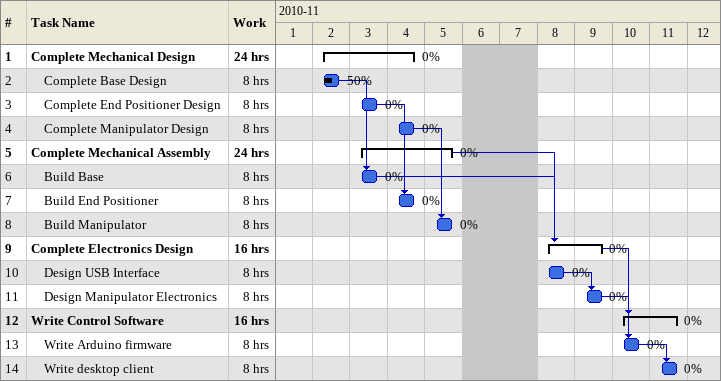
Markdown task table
| ID | Level | Task | Start | Finish | Predecessors | % complete | Work (h) |
|---|---|---|---|---|---|---|---|
| 1 | 1 | **Complete Mechanical Design** | 2010-11-02 | 2010-11-04 |  | 0 | 24 |
| 2 | 2 | Complete Base Design | 2010-11-02 | 2010-11-02 |  | 50 | 8 |
| 3 | 2 | Complete End Positioner Design | 2010-11-03 | 2010-11-03 |  | 0 | 8 |
| 4 | 2 | Complete Manipulator Design | 2010-11-04 | 2010-11-04 |  | 0 | 8 |
| 5 | 1 | **Complete Mechanical Assembly** | 2010-11-03 | 2010-11-05 |  | 0 | 24 |
| 6 | 2 | Build Base | 2010-11-03 | 2010-11-03 | 2 | 0 | 8 |
| 7 | 2 | Build End Positioner | 2010-11-04 | 2010-11-04 | 3 | 0 | 8 |
| 8 | 2 | Build Manipulator | 2010-11-05 | 2010-11-05 | 4 | 0 | 8 |
| 9 | 1 | **Complete Electronics Design** | 2010-11-08 | 2010-11-09 | 5, 6 | 0 | 16 |
| 10 | 2 | Design USB Interface | 2010-11-08 | 2010-11-08 |  | 0 | 8 |
| 11 | 2 | Design Manipulator Electronics | 2010-11-09 | 2010-11-09 | 10 | 0 | 8 |
| 12 | 1 | **Write Control Software** | 2010-11-10 | 2010-11-11 | 9 | 0 | 16 |
| 13 | 2 | Write Arduino firmware | 2010-11-10 | 2010-11-10 | 11 | 0 | 8 |
| 14 | 2 | Write desktop client | 2010-11-11 | 2010-11-11 | 13 | 0 | 8 |
